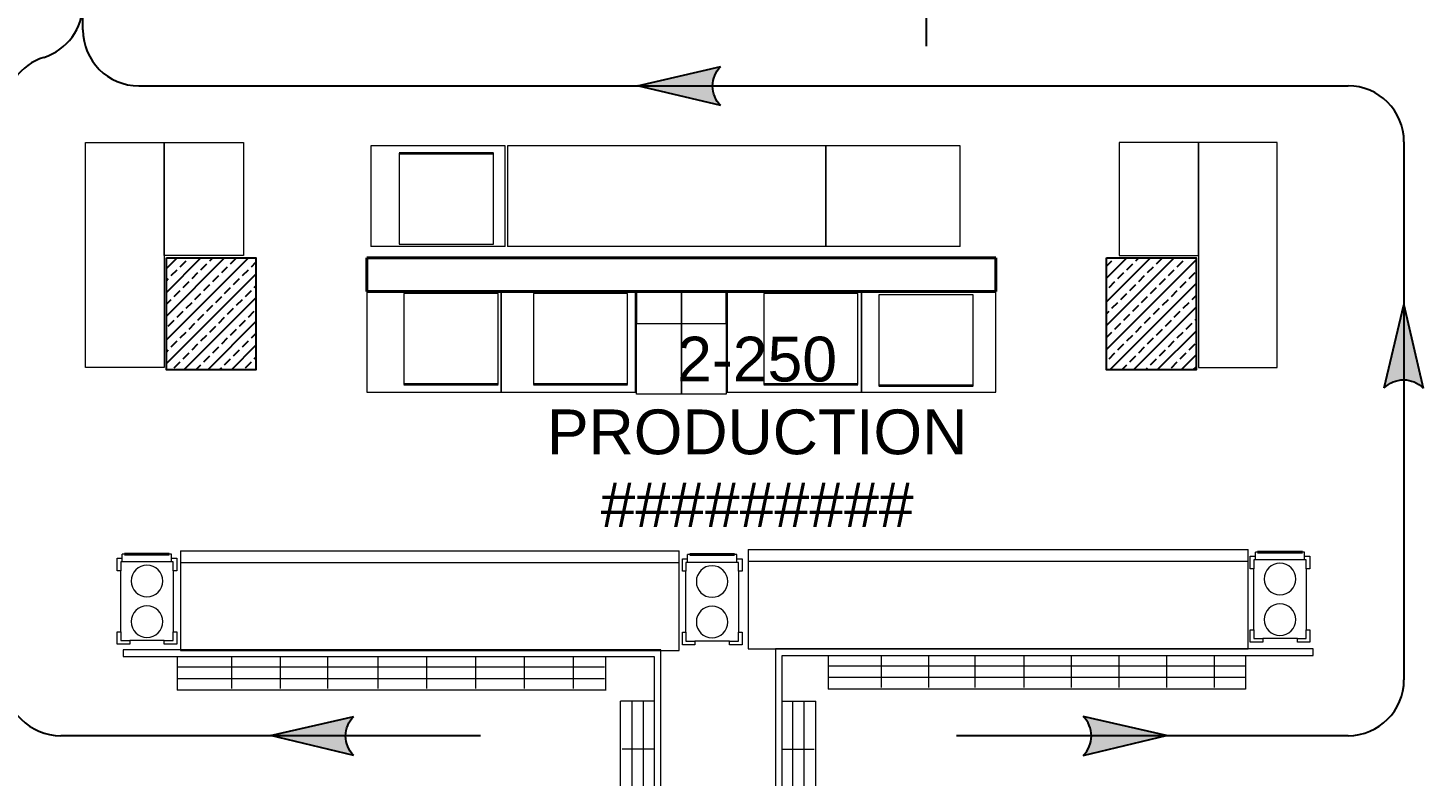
# Model space of a CAD drawing. Header units: centimetres. Extents: x -678439 to 55805, y -426864 to 17948.
# Drawn here: x 48386 to 49633, y 14321 to 14989 of the extents above; entities that cross this region are included whole.
import ezdxf
from ezdxf.enums import TextEntityAlignment as Align

# ---------------------------------------------------------------- set-up
doc = ezdxf.new("R2010")
doc.units = ezdxf.units.CM
doc.header["$LTSCALE"] = 0.01
doc.header["$MEASUREMENT"] = 0
doc.linetypes.add('Wipeout_Contour', pattern=[5, 0, -5])
doc.layers.get('0').update_dxf_attribs({"lineweight": 0})
for name, color, linetype in [('6', 242, 'Continuous'), ('V-0_Hatch_Concrete', 252, 'Continuous'), ('V-0_Text_Tr', 7, 'Continuous'), ('V-2_Column', 160, 'Continuous')]:
    doc.layers.add(name, color=color, linetype=linetype)
doc.layers.add('AI-040 @ 250', color=2, linetype='Continuous', lineweight=20)
doc.layers.add('SP1-Equipment', color=4, linetype='Continuous', lineweight=9)
doc.styles.add('Arial', font='arial.ttf')

# ---------------------------------------------------------------- blocks, each defined once
blk = doc.blocks.new('150714_ARSA$0$KOLON 80X120')
at = {"layer": 'V-0_Hatch_Concrete'}
h = blk.add_hatch(dxfattribs=at)
h.set_pattern_fill('ANSI33', color=256, scale=60)
h.set_pattern_definition([(45, (-19036.79, -4512.143), (-10.606602, 10.606602), []), (45, (-19026.183, -4512.143), (-10.606602, 10.606602), [7.5, -3.75])])
h.paths.add_polyline_path([(0, 100), (80, 100), (80, 0), (0, 0)])
at = {"layer": 'V-2_Column'}
blk.add_lwpolyline([(0, 100), (80, 100), (80, 0), (0, 0), (0, 100)], dxfattribs=at)
blk = doc.blocks.new('Wall_191_1', base_point=(-14839, -24990))
at = {"layer": 'SP1-Equipment', "color": 7, "linetype": 'Continuous', "lineweight": 40}
for p, q in [((-14839, -24690), (-20459, -24690)), ((-20459, -24690), (-20459, -24990)), ((-14839, -24990), (-14839, -24690)), ((-20459, -24990), (-14839, -24990))]:
    blk.add_line(p, q, dxfattribs=at)
blk = doc.blocks.new('Wall_203_1', base_point=(-17840, -28201))
at = {"color": 254, "linetype": 'Wipeout_Contour', "lineweight": 0, "ltscale": 139066.899925}
blk.add_wipeout([(-17780, -28201), (-22585, -28201), (-22585, -28261), (-17840, -28261)], dxfattribs=at).dxf.layer = 'SP1-Equipment'
at = {"layer": 'SP1-Equipment', "color": 7, "linetype": 'Continuous', "lineweight": 20}
for p, q in [((-17780, -28201), (-22585, -28201)), ((-22585, -28201), (-22585, -28261)), ((-22585, -28261), (-17840, -28261))]:
    blk.add_line(p, q, dxfattribs=at)
blk = doc.blocks.new('Wall_204_1', base_point=(-17840, -28201))
at = {"color": 254, "linetype": 'Wipeout_Contour', "lineweight": 0, "ltscale": 139992.159244}
blk.add_wipeout([(-17840, -28261), (-17840, -32023), (-17780, -31963), (-17780, -28201)], dxfattribs=at).dxf.layer = 'SP1-Equipment'
at = {"layer": 'SP1-Equipment', "color": 7, "linetype": 'Continuous', "lineweight": 20}
for p, q in [((-17840, -28261), (-17840, -32023)), ((-17780, -31963), (-17780, -28201))]:
    blk.add_line(p, q, dxfattribs=at)
blk = doc.blocks.new('Wall_206_1', base_point=(-16696, -32023))
at = {"color": 254, "linetype": 'Wipeout_Contour', "lineweight": 0, "ltscale": 137814.213716}
blk.add_wipeout([(-16696, -32023), (-16696, -28251), (-16756, -28191), (-16756, -31963)], dxfattribs=at).dxf.layer = 'SP1-Equipment'
at = {"layer": 'SP1-Equipment', "color": 7, "linetype": 'Continuous', "lineweight": 20}
for p, q in [((-16756, -28191), (-16756, -31963)), ((-16696, -32023), (-16696, -28251))]:
    blk.add_line(p, q, dxfattribs=at)
blk = doc.blocks.new('Wall_207_1', base_point=(-16696, -28251))
at = {"color": 254, "linetype": 'Wipeout_Contour', "lineweight": 0, "ltscale": 126907.723202}
blk.add_wipeout([(-16696, -28251), (-11953, -28251), (-11953, -28191), (-16756, -28191)], dxfattribs=at).dxf.layer = 'SP1-Equipment'
at = {"layer": 'SP1-Equipment', "color": 7, "linetype": 'Continuous', "lineweight": 20}
for p, q in [((-11953, -28191), (-16756, -28191)), ((-16696, -28251), (-11953, -28251)), ((-11953, -28251), (-11953, -28191))]:
    blk.add_line(p, q, dxfattribs=at)
blk = doc.blocks.new('Work table 1800')
at = {"layer": 'SP1-Equipment', "color": 7, "linetype": 'Continuous', "lineweight": 20}
for p, q in [((1800, 703), (0, 703)), ((0, 703), (0, 2)), ((1800, 2), (1800, 703)), ((0, 2), (1800, 2))]:
    blk.add_line(p, q, dxfattribs=at)
blk = doc.blocks.new('Work table for oven')
at = {"layer": 'SP1-Equipment', "color": 7, "linetype": 'Continuous', "lineweight": 20}
for p, q in [((0, 900), (0, 0)), ((0, 900), (1200, 900)), ((1200, 0), (1200, 900)), ((0, 0), (1200, 0))]:
    blk.add_line(p, q, dxfattribs=at)
blk = doc.blocks.new('Convection oven 6 X GN')
at = {"layer": 'SP1-Equipment', "color": 7, "linetype": 'Continuous', "lineweight": 20}
for p, q in [((0, 814), (0, 36)), ((841, 814), (0, 814)), ((841, 36), (841, 814))]:
    blk.add_line(p, q, dxfattribs=at)
at = {"layer": 'SP1-Equipment', "color": 7, "linetype": 'Continuous', "lineweight": 35}
blk.add_line((841, 36), (0, 36), dxfattribs=at)
blk = doc.blocks.new('Fry master')
at = {"layer": 'SP1-Equipment', "color": 7, "linetype": 'Continuous', "lineweight": 20}
for p, q in [((0, 855), (400, 855)), ((0, 266), (0, 855)), ((400, 855), (400, 266)), ((400, 266), (0, 266)), ((0, 266), (0, 0)), ((400, 0), (400, 266)), ((0, 0), (400, 0))]:
    blk.add_line(p, q, dxfattribs=at)
blk = doc.blocks.new('SSN_Tray rail long straight')
at = {"layer": 'SP1-Equipment', "color": 7, "linetype": 'Continuous', "lineweight": 13}
for p, q in [((0, 8773), (300, 8773)), ((94, 15), (94, 8758)), ((197, 15), (197, 8758)), ((300, 0), (300, 8773)), ((0, 7662), (285, 7662)), ((285, 7662), (285, 7662)), ((0, 6662), (285, 6662)), ((0, 5691), (285, 5691)), ((0, 4662), (285, 4662)), ((0, 3662), (285, 3662)), ((0, 2662), (285, 2662)), ((0, 1662), (285, 1662)), ((0, 662), (285, 662)), ((0, 0), (301, 0))]:
    blk.add_line(p, q, dxfattribs=at)
blk = doc.blocks.new('Tray rail long straight')
at = {"layer": 'SP1-Equipment', "color": 7, "linetype": 'Continuous', "lineweight": 13}
for p, q in [((0, 8773), (300, 8773)), ((94, 15), (94, 8758)), ((197, 15), (197, 8758)), ((300, 0), (300, 8773)), ((0, 7662), (285, 7662)), ((285, 7662), (285, 7662)), ((0, 6662), (285, 6662)), ((0, 5691), (285, 5691)), ((0, 4662), (285, 4662)), ((0, 3662), (285, 3662)), ((0, 2662), (285, 2662)), ((0, 1662), (285, 1662)), ((0, 662), (285, 662)), ((0, 0), (301, 0))]:
    blk.add_line(p, q, dxfattribs=at)
blk = doc.blocks.new('Bain marie 9')
at = {"layer": 'SP1-Equipment', "color": 7, "linetype": 'Continuous', "lineweight": 20}
for p, q in [((0, 898.6), (0, 790.6)), ((0, 898.6), (1152, 898.6)), ((1152, 898.6), (2250.8, 898.6)), ((2250.8, 898.6), (3402.6, 898.6)), ((3402.6, 790), (3402.6, 898.6)), ((0, 790.6), (0, 0)), ((3402.6, 790), (0, 790)), ((3402.6, 0), (3402.6, 790)), ((0, 0), (53, 0)), ((53, 0), (1151.8, 0)), ((1151.8, 0), (2250.6, 0)), ((2250.6, 0), (3349.6, 0)), ((3349.6, 0), (3402.6, 0))]:
    blk.add_line(p, q, dxfattribs=at)
blk = doc.blocks.new('SSN_Plate dispenser')
at = {"layer": 'SP1-Equipment', "color": 7, "linetype": 'Continuous', "lineweight": 20}
for p, q in [((112, 805), (0, 805)), ((0, 805), (0, 693)), ((32, 773), (112, 773)), ((32, 693), (32, 773)), ((112, 773), (112, 805)), ((421, 773), (112, 773)), ((533, 805), (421, 805)), ((421, 805), (421, 773)), ((421, 773), (501, 773)), ((501, 773), (501, 693)), ((533, 693), (533, 805)), ((0, 693), (32, 693)), ((32, 693), (32, 150)), ((501, 150), (501, 693)), ((501, 693), (533, 693)), ((32, 150), (0, 150)), ((0, 150), (0, 38)), ((32, 70), (32, 150)), ((533, 150), (501, 150)), ((501, 150), (501, 70)), ((533, 38), (533, 150)), ((0, 38), (46, 38)), ((501, 70), (32, 70)), ((46, 70), (46, 0)), ((66, 0), (46, 0)), ((112, 70), (66, 70)), ((466, 70), (421, 70)), ((486, 70), (486, 0)), ((486, 38), (533, 38)), ((486, 0), (466, 0))]:
    blk.add_line(p, q, dxfattribs=at)
at = {"layer": 'SP1-Equipment', "color": 7, "linetype": 'Continuous', "lineweight": 40}
for q in [(66, 0), (466, 0)]:
    blk.add_line((66, 0), q, dxfattribs=at)
at = {"layer": 'SP1-Equipment', "color": 7, "linetype": 'Continuous', "lineweight": 13}
for centre in [(266, 603), (266, 241)]:
    blk.add_circle(centre, 141, dxfattribs=at)
blk = doc.blocks.new('SSN_Work table 1800')
at = {"layer": 'SP1-Equipment', "color": 7, "linetype": 'Continuous', "lineweight": 20}
for p, q in [((1800, 703), (0, 703)), ((0, 703), (0, 2)), ((1800, 2), (1800, 703)), ((0, 2), (1800, 2))]:
    blk.add_line(p, q, dxfattribs=at)
blk = doc.blocks.new('A$C10196342')
at = {"layer": 'SP1-Equipment', "color": 7, "linetype": 'Continuous', "lineweight": 20, "zscale": 999.9999999999994}
for name, p, xscale, yscale, rotation in [('SSN_Work table 1800', (-16818, -23170), -1.116681941620076, 1.00285303181093, 90), ('SSN_Work table 1800', (-16822, -24180), -0.5610573437507946, 1.010471066118697, 270), ('Work table 1800', (-7578, -24180), 0.5610573437507946, 1.010471066118697, 90), ('Work table 1800', (-7582, -23170), 1.116681941620076, 1.00285303181093, 270)]:
    blk.add_blockref(name, p, dxfattribs=dict(at, xscale=xscale, yscale=yscale, rotation=rotation))
at = {"layer": 'SP1-Equipment', "color": 7, "linetype": 'Continuous', "lineweight": 20, "zscale": 999.9999999999994, "rotation": 180}
for p in [(-13775, -23200), (-9708, -23200)]:
    blk.add_blockref('Work table for oven', p, dxfattribs=at)
for name, p, yscale in [('Convection oven 6 X GN', (-13879, -23228), 1.045596833367145), ('Fry master', (-12200, -24500), 1.071044913770857), ('Fry master', (-11800, -24500), 1.071044913770857)]:
    blk.add_blockref(name, p, dxfattribs=dict(at, yscale=yscale))
at = {"layer": 'SP1-Equipment', "color": 7, "linetype": 'Continuous', "lineweight": 20, "xscale": 2.370797770100022, "zscale": 999.9999999999994, "rotation": 180}
blk.add_blockref('Work table for oven', (-10908, -23200), dxfattribs=at)
at = {"layer": 'SP1-Equipment', "color": 7, "lineweight": 40}
blk.add_blockref('Wall_191_1', (-9390, -24500), dxfattribs=at)
at = {"layer": 'SP1-Equipment', "color": 7, "linetype": 'Continuous', "lineweight": 20, "zscale": 999.9999999999994}
for p in [(-15010, -25400), (-13810, -25400), (-11790, -25400), (-10590, -25400)]:
    blk.add_blockref('Work table for oven', p, dxfattribs=at)
at = {"layer": 'SP1-Equipment', "color": 7, "linetype": 'Continuous', "lineweight": 20, "yscale": 1.045596833367145, "zscale": 999.9999999999994}
for p in [(-14679, -25370), (-13522, -25370), (-11463, -25370), (-10435, -25380)]:
    blk.add_blockref('Convection oven 6 X GN', p, dxfattribs=at)
at = {"layer": 'SP1-Equipment', "color": 7, "linetype": 'Continuous', "lineweight": 13, "xscale": -0.9999999999999987, "zscale": 999.9999999999994, "rotation": 180}
blk.add_blockref('SSN_Plate dispenser', (-12191, -26849), dxfattribs=at)
at = {"layer": 'SP1-Equipment', "color": 7, "lineweight": 35}
for name, p in [('Wall_203_1', (-12443, -27701)), ('Wall_206_1', (-11299, -31523))]:
    blk.add_blockref(name, p, dxfattribs=at)
at = {"layer": 'SP1-Equipment', "color": 7, "linetype": 'Continuous', "lineweight": 13, "xscale": -0.9999999999999987, "zscale": 999.9999999999994, "rotation": 180}
blk.add_blockref('SSN_Plate dispenser', (-17241, -26845), dxfattribs=at)
at = {"layer": 'SP1-Equipment', "color": 7, "linetype": 'Continuous', "lineweight": 13, "xscale": -1.001398614622771, "yscale": 0.4360770025249572, "zscale": 999.9999999999994, "rotation": 90}
blk.add_blockref('SSN_Tray rail long straight', (-12879, -27761), dxfattribs=at)
at = {"layer": 'SP1-Equipment', "color": 7, "lineweight": 35}
for name, p in [('Wall_204_1', (-12443, -27701)), ('Wall_207_1', (-11299, -27751))]:
    blk.add_blockref(name, p, dxfattribs=at)
at = {"layer": 'SP1-Equipment', "color": 7, "linetype": 'Continuous', "lineweight": 13, "xscale": 0.9993033694433323, "yscale": 0.3833763643264268, "zscale": 999.9999999999994}
blk.add_blockref('Tray rail long straight', (-11299, -31523), dxfattribs=at)
at = {"layer": 'SP1-Equipment', "color": 7, "linetype": 'Continuous', "lineweight": 13, "zscale": 999.9999999999994}
for name, p, xscale, yscale in [('Bain marie 9', (-16675, -27707), 1.30973880711718, 0.9927642435406586), ('Bain marie 9', (-11604, -27691), 1.313045259573158, 0.9858673081761944), ('SSN_Tray rail long straight', (-12443, -31523), -0.9977159984263106, 0.3833763643264268)]:
    blk.add_blockref(name, p, dxfattribs=dict(at, xscale=xscale, yscale=yscale))
at = {"layer": 'SP1-Equipment', "color": 7, "linetype": 'Continuous', "lineweight": 13, "xscale": -0.9999999999999987, "zscale": 999.9999999999994, "rotation": 180}
blk.add_blockref('SSN_Plate dispenser', (-7117, -26827), dxfattribs=at)
at = {"layer": 'SP1-Equipment', "color": 7, "linetype": 'Continuous', "lineweight": 13, "xscale": -0.9977159984263106, "yscale": 0.4250241522237206, "zscale": 999.9999999999994, "rotation": 90}
blk.add_blockref('SSN_Tray rail long straight', (-7159, -27751), dxfattribs=at)
blk = doc.blocks.new('*U93')
at = {"style": 'Arial'}
for tag, p in [('NO', (1.676, 0.8)), ('MAHAL', (1.676, -1.8)), ('ALAN', (1.676, -4.4))]:
    blk.add_attdef(tag, text='', height=1.6, dxfattribs=at).set_placement(p, align=Align.MIDDLE_CENTER)
blk = doc.blocks.new('ok')
at = {"layer": '6'}
h = blk.add_hatch(color=256, dxfattribs=at)
edge = h.paths.add_edge_path()
edge.add_ellipse((1571515.97, 116941.68), major_axis=(-7.14, 7.19), ratio=1, start_angle=359.4528, end_angle=450.6895)
edge.add_line((1571508.87, 116934.46), (1571477.92, 116941.82))
edge.add_line((1571477.92, 116941.82), (1571508.9, 116948.94))
for p, q in [((1571477.92, 116941.82), (1571508.9, 116948.94)), ((1571508.87, 116934.46), (1571477.92, 116941.82))]:
    blk.add_line(p, q, dxfattribs=at)
at = {"layer": '6', "extrusion": (0, 0, -1)}
blk.add_ellipse((1571515.97, 116941.68), major_axis=(-7.14, 7.19), ratio=1, start_param=4.700354, end_param=6.292737, dxfattribs=at)
blk = doc.blocks.new('A$C6B6314DF')
at = {"layer": '6'}
for p, q in [((-28.746, -31.164), (-28.746, -25.481)), ((-28.246, -31.664), (-17.442, -31.664)), ((-16.942, -32.164), (-16.942, -36.967)), ((-25.193, -37.467), (-28.944, -37.467)), ((-17.442, -37.467), (-20.941, -37.467))]:
    blk.add_line(p, q, dxfattribs=at)
for centre, start, end in [((-29.246, -30.933), 287.546, 0), ((-28.246, -31.164), 180, 270), ((-28.944, -31.887), 107.546, 180), ((-17.442, -32.164), 0, 90), ((-28.944, -36.967), 180, 270), ((-17.442, -36.967), 270, 0)]:
    blk.add_arc(centre, 0.5, start, end, dxfattribs=at)
at = {"layer": '6', "extrusion": (0, 0, -1), "yscale": 0.0239999999999418, "zscale": -0.0239999999999418}
for p, xscale in [((37739.26, -2838.267), -0.0239999999999418), ((37742.539, -2844.07), -0.0239999999999418), ((-37696.405, -2844.07), 0.0239999999999418)]:
    blk.add_blockref('ok', p, dxfattribs=dict(at, xscale=xscale))
at = {"layer": '6', "extrusion": (0, 0, -1), "xscale": -0.0239999999999418, "yscale": 0.0239999999999418, "zscale": -0.0239999999999418, "rotation": 90}
blk.add_blockref('ok', (2823.546, 37681.851), dxfattribs=at)

msp = doc.modelspace()

# ---------------------------------------------------------------- block references
at = {"layer": 'V-2_Column'}
for p in [(48509.7, 14683.9), (49349.7, 14683.9)]:
    msp.add_blockref('150714_ARSA$0$KOLON 80X120', p, dxfattribs=at)

# ---------------------------------------------------------------- next in the draw order: block references
at = {"layer": 'SP1-Equipment', "xscale": 0.1, "yscale": 0.1, "zscale": 0.1}
msp.add_blockref('A$C10196342', (50189.8, 17203.9), dxfattribs=at)

# ---------------------------------------------------------------- next in the draw order: linework, layer by layer
at = {"layer": 'V-0_Text_Tr'}
msp.add_line((49188.9, 14972.9), (49188.9, 17939.6), dxfattribs=at)

# ---------------------------------------------------------------- next in the draw order: block references
at = {"layer": '6', "xscale": 100, "yscale": 100, "zscale": 100}
msp.add_blockref('A$C6B6314DF', (51309.7, 18103.9), dxfattribs=at)
at = {"layer": 'AI-040 @ 250', "color": 2, "linetype": 'Continuous', "lineweight": -2, "transparency": 33554610, "xscale": 25, "yscale": 25, "zscale": 25}
msp.add_blockref('*U93', (48995.6, 14673.5), dxfattribs=at).add_auto_attribs({'ALAN': '#########', 'MAHAL': 'PRODUCTION', 'NO': '2-250'})

doc.saveas('drawing.dxf')
